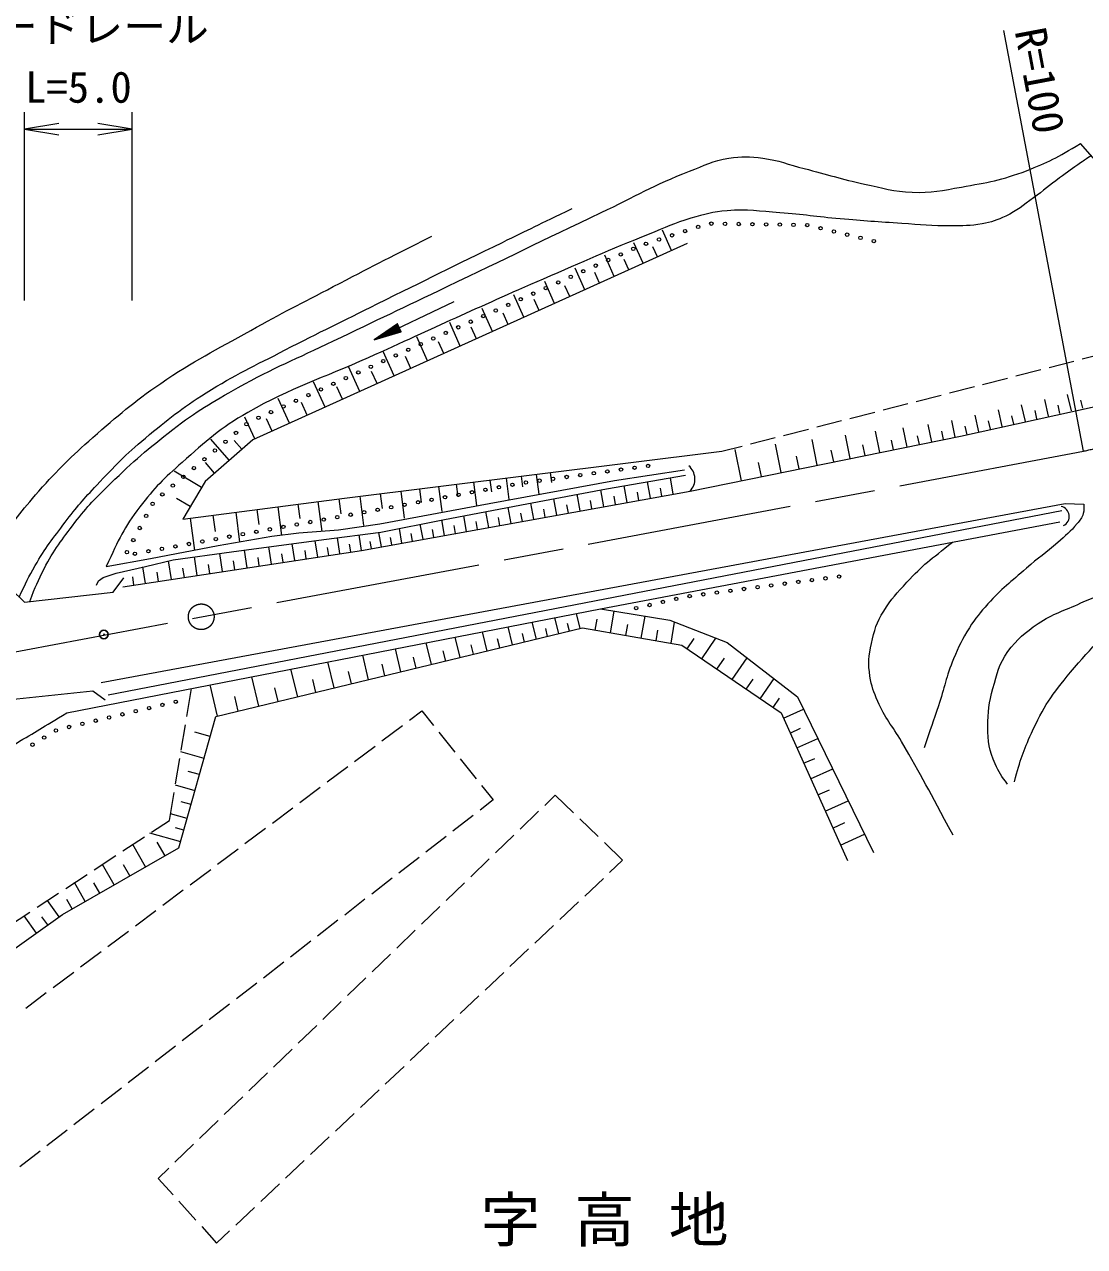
# Model space of a CAD drawing. Units: millimetres, scale not verified. Extents: x 40000 to 680000, y 20000 to 380000.
# Drawn here: x 152232 to 214120, y 249753 to 321123 of the extents above; entities that cross this region are included whole.
import ezdxf
from ezdxf.enums import TextEntityAlignment as Align

# ---------------------------------------------------------------- set-up
doc = ezdxf.new("R2010")
doc.units = ezdxf.units.MM
doc.header["$LTSCALE"] = 1000
doc.header["$PDMODE"] = 32
doc.header["$PDSIZE"] = 500
doc.linetypes.add('CHAIN', pattern=[18.5, 12, -1.5, 3.5, -1.5])
for name, color, linetype, lineweight in [('M-BMK', 2, 'CHAIN', 13), ('M-STR-HTXT', 7, 'Continuous', 13), ('M-WORK', 1, 'Continuous', 13)]:
    doc.layers.add(name, color=color, linetype=linetype, lineweight=lineweight)
doc.layers.add('M-BMK-HTXT', color=7, linetype='Continuous')
doc.layers.add('M-OTRS', color=6, linetype='Continuous')
doc.styles.add('ＭＳ ゴシック', font='')
doc.styles.get('ＭＳ ゴシック').set_extended_font_data('MS Gothic')

# ---------------------------------------------------------------- blocks, each defined once
blk = doc.blocks.new('open_arrow')
at = {"color": 0, "linetype": 'Continuous', "lineweight": -2}
blk.add_lwpolyline([(7.5, 1.25), (0, 0), (7.5, -1.25)], dxfattribs=at)

msp = doc.modelspace()

# ---------------------------------------------------------------- linework, layer by layer
at = {"layer": 'M-BMK'}
msp.add_line((148783, 283945), (214049, 296198), dxfattribs=at)
msp.add_circle((162551, 286530), 750, dxfattribs=at)
msp.add_arc((191025, 393512), 100000, 283.31121, 303.12565, dxfattribs=at)
at = {"layer": 'M-OTRS'}
msp.add_point((156870, 285497), dxfattribs=at)
at = {"layer": 'M-STR-HTXT'}
for p, q in [((214049, 296198), (209400, 320762)), ((152240, 305000), (152240, 316000)), ((158525, 305000), (158525, 316000)), ((152240, 315000), (158525, 315000))]:
    msp.add_line(p, q, dxfattribs=at)
at = {"layer": 'M-WORK'}
for p, q in [((217795, 309708), (213875, 314164)), ((190010, 307919), (189476, 309101)), ((190921, 308331), (165562, 296867)), ((188356, 307172), (187811, 308378)), ((186668, 306408), (186111, 307640)), ((189183, 307545), (188916, 308136)), ((187512, 306790), (187239, 307393)), ((184943, 305629), (184375, 306886)), ((185806, 306019), (185527, 306634)), ((183183, 304833), (182603, 306117)), ((184063, 305231), (183779, 305860)), ((177306, 304922), (172640, 302713)), ((181386, 304020), (180793, 305331)), ((182284, 304427), (181994, 305069)), ((179551, 303191), (178946, 304529)), ((180468, 303606), (180172, 304261)), ((174011, 303647), (172640, 302713)), ((174100, 303459), (172907, 302894)), ((174143, 303369), (172949, 302804)), ((174078, 303504), (173173, 303075)), ((174164, 303324), (173258, 302895)), ((174057, 303549), (173439, 303257)), ((174036, 303595), (173705, 303438)), ((174014, 303640), (173971, 303620)), ((174231, 303181), (174011, 303647)), ((177677, 302344), (177059, 303710)), ((178614, 302767), (178311, 303437)), ((172640, 302713), (174231, 303181)), ((174185, 303278), (173567, 302986)), ((174207, 303233), (173876, 303077)), ((174228, 303188), (174185, 303168)), ((175764, 301479), (175133, 302874)), ((173811, 300596), (173167, 302021)), ((176721, 301911), (176412, 302595)), ((213983, 301590), (215436, 301963)), ((174788, 301038), (174472, 301735)), ((212045, 301094), (213498, 301466)), ((171817, 299695), (171159, 301149)), ((172814, 300145), (172492, 300858)), ((208171, 300100), (209624, 300473)), ((210108, 300597), (211561, 300969)), ((169781, 298774), (169109, 300259)), ((170799, 299234), (170470, 299962)), ((206233, 299604), (207686, 299976)), ((167702, 297834), (167048, 299281)), ((168741, 298304), (168406, 299047)), ((204296, 299107), (205749, 299480)), ((206881, 297079), (216285, 299152)), ((212013, 298251), (211794, 299211)), ((213349, 298556), (213131, 299510)), ((214012, 298707), (213904, 299181)), ((200421, 298114), (201874, 298486)), ((202358, 298610), (203812, 298983)), ((209314, 297634), (209092, 298608)), ((210669, 297944), (210448, 298911)), ((211341, 298097), (211231, 298577)), ((212681, 298403), (212572, 298880)), ((165676, 296919), (165104, 298184)), ((166689, 297377), (166362, 298100)), ((198484, 297617), (199937, 297990)), ((205197, 296736), (204988, 297764)), ((206576, 297017), (206376, 298002)), ((207265, 297166), (207153, 297657)), ((207951, 297323), (207727, 298304)), ((208633, 297479), (208522, 297966)), ((209992, 297789), (209881, 298273)), ((164192, 295671), (163119, 296900)), ((191097, 293869), (206881, 297079)), ((194609, 296624), (196062, 296996)), ((196546, 297121), (197999, 297493)), ((200433, 295767), (200155, 297135)), ((202174, 296122), (201921, 297365)), ((203757, 296444), (203527, 297574)), ((204477, 296590), (204373, 297104)), ((205887, 296877), (205786, 297369)), ((165562, 296867), (162773, 294434)), ((164924, 296310), (164467, 296834)), ((170922, 293457), (192941, 296196)), ((192941, 296196), (194125, 296500)), ((194095, 294478), (193725, 296298)), ((196411, 294950), (196075, 296604)), ((198518, 295378), (198212, 296882)), ((199475, 295573), (199336, 296257)), ((201303, 295944), (201177, 296566)), ((202966, 296283), (202851, 296848)), ((163331, 294920), (162795, 295535)), ((195253, 294714), (195085, 295541)), ((197465, 295164), (197312, 295916)), ((162569, 294088), (160976, 295032)), ((182109, 294849), (182254, 293687)), ((182922, 294950), (182995, 294369)), ((186215, 294011), (190815, 294793)), ((186678, 294497), (190763, 295119)), ((162773, 294434), (161474, 292240)), ((176408, 294139), (176590, 292677)), ((177432, 294267), (177523, 293535)), ((178456, 294394), (178625, 293039)), ((179361, 293148), (186678, 294497)), ((179404, 294512), (179489, 293835)), ((180353, 294630), (180509, 293376)), ((181231, 294739), (181309, 294112)), ((187426, 293207), (187249, 294187)), ((188778, 293451), (188604, 294417)), ((189445, 293571), (189360, 294048)), ((190112, 293691), (189941, 294644)), ((161908, 292974), (161112, 293445)), ((161474, 292240), (170922, 293457)), ((170585, 293413), (170698, 292540)), ((171809, 293567), (172021, 291861)), ((171911, 290411), (191097, 293869)), ((173003, 293716), (173109, 292863)), ((174197, 293864), (174393, 292285)), ((175303, 294002), (175401, 293212)), ((181562, 293123), (186215, 294011)), ((183311, 292466), (183138, 293425)), ((184673, 292711), (184497, 293684)), ((186054, 292960), (185876, 293947)), ((186740, 293084), (186652, 293573)), ((188102, 293329), (188015, 293812)), ((156705, 282689), (212995, 293142)), ((212790, 292710), (157128, 281956)), ((164566, 292638), (164792, 290884)), ((165794, 292796), (165907, 291919)), ((167022, 292955), (167237, 291283)), ((168192, 293105), (168299, 292269)), ((169362, 293256), (169587, 291508)), ((172985, 291958), (179361, 293148)), ((176749, 292217), (181562, 293123)), ((179336, 291749), (179169, 292673)), ((180643, 291985), (180475, 292919)), ((181967, 292224), (181797, 293170)), ((182639, 292345), (182553, 292824)), ((183992, 292588), (183904, 293075)), ((185363, 292835), (185274, 293329)), ((212995, 293142), (214073, 293106)), ((161913, 292297), (162157, 290402)), ((163239, 292468), (163361, 291520)), ((170569, 291602), (172985, 291958)), ((173037, 291471), (176749, 292217)), ((175501, 291058), (175343, 291935)), ((176763, 291286), (176601, 292188)), ((178043, 291516), (177878, 292430)), ((178689, 291633), (178606, 292095)), ((179989, 291867), (179905, 292334)), ((181305, 292104), (181220, 292577)), ((185859, 286999), (212683, 292071)), ((163536, 290697), (166680, 291229)), ((166680, 291229), (168242, 291425)), ((168242, 291425), (170569, 291602)), ((169715, 291045), (173037, 291471)), ((171910, 290411), (171773, 291309)), ((173080, 290622), (172930, 291458)), ((174273, 290837), (174120, 291689)), ((174887, 290948), (174808, 291386)), ((176132, 291172), (176051, 291623)), ((177403, 291401), (177321, 291858)), ((159593, 289933), (163536, 290697)), ((164316, 290317), (169715, 291045)), ((166647, 289606), (166494, 290611)), ((168018, 289816), (167868, 290795)), ((169353, 290020), (169207, 290974)), ((170003, 290119), (169932, 290584)), ((170653, 290219), (170511, 291147)), ((171282, 290315), (171213, 290764)), ((172495, 290517), (172420, 290934)), ((173677, 290730), (173600, 291156)), ((157000, 289459), (159593, 289933)), ((157978, 288280), (171911, 290411)), ((159296, 289470), (160906, 289855)), ((160811, 288713), (160646, 289794)), ((160906, 289855), (164316, 290317)), ((162323, 288945), (162158, 290025)), ((163800, 289171), (163638, 290225)), ((164520, 289281), (164441, 289796)), ((165241, 289391), (165083, 290420)), ((165944, 289499), (165867, 290001)), ((167333, 289711), (167258, 290201)), ((168686, 289918), (168613, 290395)), ((156821, 288831), (157579, 289080)), ((157579, 289080), (159296, 289470)), ((159298, 288482), (159152, 289442)), ((160055, 288598), (159972, 289138)), ((161567, 288829), (161484, 289369)), ((163061, 289058), (162981, 289585)), ((156442, 288375), (156561, 288630)), ((156561, 288630), (156821, 288831)), ((157417, 287965), (158039, 288800)), ((158627, 288379), (158553, 288859)), ((151447, 288146), (152240, 287388)), ((152240, 287388), (157417, 287965)), ((154711, 280923), (185859, 286999)), ((185859, 286999), (189909, 286333)), ((182118, 285226), (181877, 286222)), ((183431, 285543), (183205, 286481)), ((184667, 285842), (184454, 286725)), ((185555, 285748), (185665, 286384)), ((186446, 285595), (186665, 286866)), ((188245, 285284), (188467, 286570)), ((189909, 286333), (193265, 285028)), ((189978, 284986), (190191, 286223)), ((163411, 280702), (184810, 285877)), ((179241, 284530), (178969, 285655)), ((180723, 284888), (180467, 285947)), ((181421, 285057), (181300, 285555)), ((182775, 285385), (182662, 285853)), ((184049, 285693), (183943, 286134)), ((184810, 285877), (190605, 284878)), ((187346, 285440), (187456, 286082)), ((189112, 285135), (189218, 285754)), ((175992, 283744), (175685, 285014)), ((177666, 284149), (177377, 285344)), ((178453, 284339), (178317, 284902)), ((179982, 284709), (179854, 285239)), ((190605, 284878), (196399, 280922)), ((190924, 284660), (191335, 285263)), ((191768, 284083), (192591, 285290)), ((193265, 285028), (197368, 281857)), ((172324, 282857), (171978, 284291)), ((174214, 283314), (173887, 284664)), ((175103, 283529), (174949, 284164)), ((176829, 283947), (176684, 284544)), ((192657, 283476), (193091, 284112)), ((193547, 282869), (194415, 284140)), ((168183, 281856), (167792, 283475)), ((170317, 282372), (169948, 283895)), ((173269, 283086), (173106, 283761)), ((165917, 281308), (165501, 283028)), ((169250, 282114), (169066, 282876)), ((171320, 282614), (171147, 283331)), ((194369, 282308), (194769, 282895)), ((195190, 281747), (195992, 282921)), ((151050, 281660), (156218, 282211)), ((156218, 282211), (156946, 281678)), ((161715, 280712), (161988, 282343)), ((163508, 280725), (163066, 282553)), ((167050, 281582), (166854, 282391)), ((164713, 281017), (164505, 281877)), ((195938, 281236), (196302, 281770)), ((197368, 281857), (201804, 272759)), ((161253, 273029), (163411, 280702)), ((174703, 280485), (175431, 281030)), ((175431, 281030), (176107, 280188)), ((196399, 280922), (200275, 272290)), ((196541, 280606), (197720, 281135)), ((161384, 278739), (161632, 280218)), ((163082, 279531), (162177, 279786)), ((173103, 279284), (174303, 280185)), ((176420, 279798), (177359, 278628)), ((196929, 279742), (197546, 280019)), ((197317, 278878), (198550, 279432)), ((162725, 278264), (161369, 278645)), ((171504, 278084), (172703, 278984)), ((161054, 276766), (161302, 278246)), ((169904, 276884), (171104, 277784)), ((177672, 278238), (178610, 277068)), ((197722, 277975), (198368, 278264)), ((198128, 277071), (199419, 277651)), ((162458, 277314), (161780, 277505)), ((160698, 274642), (160971, 276273)), ((162191, 276364), (161041, 276688)), ((168304, 275683), (169504, 276584)), ((178923, 276678), (179600, 275836)), ((198553, 276126), (199228, 276429)), ((161965, 275559), (161389, 275721)), ((179600, 275836), (178831, 275239)), ((183223, 276115), (182603, 275517)), ((184290, 275082), (183223, 276115)), ((198977, 275180), (200328, 275787)), ((161738, 274753), (160763, 275028)), ((166704, 274483), (167904, 275383)), ((178436, 274933), (177250, 274014)), ((182244, 275170), (181164, 274128)), ((159654, 273956), (160698, 274642)), ((161546, 274071), (161058, 274208)), ((165105, 273283), (166304, 274183)), ((185726, 273690), (184649, 274734)), ((199421, 274191), (200128, 274509)), ((157982, 272858), (159236, 273682)), ((161354, 273388), (159558, 273893)), ((160442, 272566), (159980, 273377)), ((176855, 273707), (175670, 272788)), ((180805, 273781), (179725, 272739)), ((199866, 273202), (201279, 273837)), ((154460, 269153), (161253, 273029)), ((159308, 271919), (158557, 273235)), ((163505, 272082), (164705, 272983)), ((187152, 272309), (186086, 273342)), ((156311, 271760), (157565, 272584)), ((157465, 270868), (156780, 272068)), ((158386, 271393), (158011, 272051)), ((175274, 272482), (174089, 271563)), ((179366, 272392), (178286, 271350)), ((186395, 271595), (187152, 272309)), ((154639, 270662), (155893, 271485)), ((161905, 270882), (163105, 271782)), ((173694, 271257), (172508, 270337)), ((184940, 270222), (186031, 271252)), ((155784, 269909), (155160, 271004)), ((156625, 270388), (156282, 270988)), ((160305, 269682), (161505, 270582)), ((177926, 271003), (176847, 269961)), ((152968, 269564), (154221, 270387)), ((154264, 269014), (153586, 269970)), ((155018, 269471), (154706, 270019)), ((172113, 270031), (170928, 269112)), ((183485, 268850), (184576, 269879)), ((142112, 260382), (154460, 269153)), ((151296, 268465), (152550, 269289)), ((152927, 268064), (152214, 269068)), ((158706, 268481), (159905, 269382)), ((176487, 269614), (175408, 268572)), ((153596, 268539), (153256, 269017)), ((170533, 268806), (169347, 267887)), ((182030, 267478), (183121, 268507)), ((157106, 267281), (158306, 268181)), ((175048, 268225), (173969, 267183)), ((155506, 266081), (156706, 266981)), ((168952, 267580), (167767, 266661)), ((180575, 266106), (181666, 267135)), ((167371, 266355), (166186, 265436)), ((173609, 266836), (172530, 265794)), ((153906, 264880), (155106, 265781)), ((179120, 264734), (180211, 265763)), ((165791, 265129), (164605, 264210)), ((172170, 265447), (171091, 264405)), ((152307, 263680), (153506, 264580)), ((177665, 263361), (178756, 264391)), ((164210, 263904), (163025, 262985)), ((170731, 264058), (169652, 263016)), ((162630, 262678), (161444, 261759)), ((169292, 262669), (168213, 261627)), ((176210, 261989), (177301, 263018)), ((161049, 261453), (159864, 260534)), ((167853, 261280), (166774, 260238)), ((174755, 260617), (175846, 261646)), ((159469, 260227), (158283, 259308)), ((166414, 259891), (165335, 258849)), ((173300, 259245), (174391, 260274)), ((157888, 259002), (156703, 258083)), ((164975, 258502), (163896, 257460)), ((171845, 257873), (172936, 258902)), ((156307, 257777), (155122, 256857)), ((163536, 257113), (162457, 256071)), ((170390, 256500), (171481, 257529)), ((154727, 256551), (153541, 255632)), ((162097, 255724), (161018, 254682)), ((168935, 255128), (170026, 256157)), ((153146, 255326), (151961, 254407)), ((160658, 254335), (160039, 253737)), ((167480, 253756), (168571, 254785)), ((160039, 253737), (160907, 252774)), ((166025, 252384), (167116, 253413)), ((161242, 252403), (162246, 251288)), ((164570, 251011), (165661, 252041)), ((162581, 250917), (163449, 249954)), ((163449, 249954), (164206, 250668))]:
    msp.add_line(p, q, dxfattribs=at)
for centre in [(190800, 309053), (191562, 309299), (192331, 309489), (193131, 309478), (193931, 309467), (194731, 309456), (195531, 309445), (196331, 309433), (197131, 309422), (197930, 309407), (198708, 309220), (199486, 309033), (188517, 308315), (189278, 308561), (190039, 308807), (200264, 308846), (201042, 308659), (201819, 308473), (187044, 307694), (187774, 308021), (185584, 307038), (186314, 307366), (184124, 306383), (184854, 306711), (181935, 305401), (182665, 305728), (183395, 306056), (180475, 304745), (181205, 305073), (179015, 304090), (179745, 304418), (177556, 303435), (178285, 303763), (176096, 302780), (176826, 303108), (174637, 302124), (175366, 302453), (172452, 301131), (173180, 301462), (173908, 301793), (170995, 300470), (171723, 300800), (169538, 299808), (170266, 300139), (168081, 299146), (168810, 299477), (166624, 298485), (167353, 298816), (165195, 297779), (165896, 298154), (164581, 297267), (163352, 296242), (163967, 296754), (162738, 295729), (161510, 294704), (162124, 295216), (183885, 294696), (184678, 294804), (185470, 294912), (186263, 295019), (187056, 295127), (187849, 295234), (188641, 295342), (160896, 294191), (179145, 293950), (179931, 294096), (180718, 294242), (181507, 294373), (182300, 294481), (183092, 294589), (160281, 293679), (175999, 293366), (176785, 293512), (177572, 293658), (178358, 293804), (159714, 293128), (172066, 292636), (172852, 292782), (173639, 292928), (174425, 293074), (175212, 293220), (159339, 292421), (168130, 291922), (168917, 292065), (169704, 292207), (170492, 292349), (171279, 292492), (158963, 291715), (164194, 291210), (164981, 291353), (165768, 291495), (166555, 291638), (167343, 291780), (158588, 291009), (160258, 290499), (161045, 290641), (161832, 290783), (162619, 290926), (163406, 291068), (158212, 290302), (158683, 290214), (159470, 290356), (195033, 288258), (195826, 288361), (196619, 288465), (197412, 288569), (198206, 288673), (198999, 288777), (199792, 288880), (190284, 287576), (191066, 287738), (191860, 287842), (192653, 287946), (193446, 288050), (194239, 288154), (187945, 287038), (188725, 287217), (189504, 287397), (159510, 281201), (160288, 281385), (161067, 281569), (156396, 280464), (157174, 280648), (157953, 280832), (158731, 281017), (154069, 279890), (154839, 280095), (155618, 280279), (152700, 279062), (153384, 279476)]:
    msp.add_circle(centre, 100, dxfattribs=at)
for centre, radius, start, end in [((190346, 294569), 1026, 317.01186, 49.5657), ((212634, 292393), 596, 296.06413, 78.40971)]:
    msp.add_arc(centre, radius, start, end, dxfattribs=at)
for points, knots in [([(152546, 287422), (152883, 288327), (153013, 288608), (153383, 289335), (153959, 290462), (154416, 291022), (155177, 292034), (155906, 293004), (156406, 293477), (157273, 294325), (158612, 295635), (159414, 296323), (160896, 297469), (162298, 298553), (163168, 299054), (164714, 299920), (166823, 301101), (168097, 301587), (170273, 302637), (172864, 303888), (174322, 304573), (176916, 305816), (180427, 307500), (182384, 308464), (185903, 310132), (187911, 311084), (188980, 311749), (191053, 312548), (191933, 312887), (192410, 313180), (193344, 313311), (194114, 313420), (194563, 313411), (195334, 313311), (196298, 313187), (196806, 312946), (197749, 312708), (199130, 312358), (199888, 312094), (201283, 311802), (202358, 311577), (202956, 311361), (204054, 311322), (205183, 311283), (205819, 311424), (206931, 311624), (208438, 311895), (209303, 312034), (210732, 312583), (212015, 313076), (212494, 313344), (213875, 314164)], [0, 0, 0, 0, 1, 1, 1, 2, 2, 2, 3, 3, 3, 4, 4, 4, 5, 5, 5, 6, 6, 6, 7, 7, 7, 8, 8, 8, 9, 9, 9, 10, 10, 10, 11, 11, 11, 12, 12, 12, 13, 13, 13, 14, 14, 14, 15, 15, 15, 16, 16, 16, 17, 17, 17, 17]), ([(214501, 313453), (214205, 313257), (214129, 313204), (213893, 313042), (213405, 312706), (213138, 312509), (212662, 312157), (212059, 311713), (211748, 311427), (211138, 310993), (210522, 310555), (210201, 310261), (209522, 309928), (209012, 309677), (208695, 309588), (208137, 309484), (207433, 309352), (207023, 309360), (206307, 309359), (205189, 309358), (204564, 309430), (203448, 309501), (202045, 309590), (201260, 309646), (199860, 309768), (198478, 309888), (197710, 310021), (196326, 310123), (195128, 310211), (194450, 310349), (193253, 310247), (192413, 310176), (191951, 310033), (191140, 309803), (190162, 309526), (189651, 309255), (188707, 308880), (186263, 307909), (184919, 307301), (182508, 306251), (178501, 304506), (176287, 303461), (172305, 301660), (169555, 300417), (167896, 299953), (165272, 298463), (163634, 297534), (162847, 296792), (161435, 295546), (160387, 294620), (159816, 294063), (158971, 292949), (158026, 291701), (157767, 291104), (157000, 289459)], [0, 0, 0, 0, 1, 1, 1, 2, 2, 2, 3, 3, 3, 4, 4, 4, 5, 5, 5, 6, 6, 6, 7, 7, 7, 8, 8, 8, 9, 9, 9, 10, 10, 10, 11, 11, 11, 12, 12, 12, 13, 13, 13, 14, 14, 14, 15, 15, 15, 16, 16, 16, 17, 17, 17, 18, 18, 18, 18]), ([(151932, 287682), (152325, 288558), (152461, 288820), (152856, 289519), (153449, 290566), (153886, 291091), (154609, 292053), (155277, 292942), (155694, 293409), (156456, 294220), (157514, 295345), (158111, 295981), (159297, 296970), (160623, 298074), (161382, 298686), (162841, 299607), (164573, 300700), (165631, 301168), (167450, 302111), (169536, 303193), (170726, 303756), (172831, 304802), (175678, 306216), (177272, 307008), (180131, 308398), (181721, 309172), (182222, 309416), (184207, 310370)], [0, 0, 0, 0, 1, 1, 1, 2, 2, 2, 3, 3, 3, 4, 4, 4, 5, 5, 5, 6, 6, 6, 7, 7, 7, 8, 8, 8, 9, 9, 9, 9]), ([(150510, 290580), (151651, 292172), (152000, 292651), (153080, 293875), (154224, 295172), (154928, 295847), (156224, 296992), (157711, 298305), (158558, 299038), (160193, 300162), (162154, 301510), (163368, 302086), (165442, 303252), (167300, 304298), (168375, 304822), (170264, 305810), (172503, 306982), (173218, 307343), (176018, 308767)], [0, 0, 0, 0, 1, 1, 1, 2, 2, 2, 3, 3, 3, 4, 4, 4, 5, 5, 5, 6, 6, 6, 6]), ([(210023, 276898), (210382, 278219), (210539, 278665), (211022, 279736), (211701, 281239), (212238, 282030), (213300, 283292), (214587, 284821), (215391, 285634), (216977, 286849), (218651, 288132), (219718, 288680), (221572, 289686), (223456, 290708), (224516, 291303), (226527, 292044), (228596, 292806), (229812, 293077), (231962, 293562), (234525, 294141), (235975, 294495), (238596, 294681), (240822, 294840), (242093, 294943), (244310, 294681), (245224, 294573), (245717, 294378), (246588, 294082), (248035, 293589), (248540, 293213), (250064, 292283)], [0, 0, 0, 0, 1, 1, 1, 2, 2, 2, 3, 3, 3, 4, 4, 4, 5, 5, 5, 6, 6, 6, 7, 7, 7, 8, 8, 8, 9, 9, 9, 10, 10, 10, 10]), ([(209627, 276752), (209251, 277236), (209126, 277447), (208899, 277942), (208539, 278726), (208479, 279246), (208473, 280109), (208466, 280991), (208546, 281495), (208775, 282346), (209009, 283221), (209122, 283756), (209645, 284495), (210187, 285261), (210635, 285592), (211403, 286129), (212293, 286751), (212930, 286864), (213907, 287337), (214650, 287697), (215140, 287775), (215808, 288261), (216427, 288711), (216774, 289012), (217175, 289664), (217749, 290595), (217834, 291238), (218312, 292221), (218491, 292590), (218549, 292829), (218809, 293145), (219061, 293451), (219216, 293554), (219587, 293797)], [0, 0, 0, 0, 1, 1, 1, 2, 2, 2, 3, 3, 3, 4, 4, 4, 5, 5, 5, 6, 6, 6, 7, 7, 7, 8, 8, 8, 9, 9, 9, 10, 10, 10, 11, 11, 11, 11]), ([(214073, 293106), (214092, 292876), (214093, 292769), (214039, 292563), (213971, 292302), (213856, 292178), (213684, 291971), (213291, 291498), (213022, 291274), (212559, 290870), (211861, 290260), (211422, 289976), (210724, 289366), (209821, 288578), (209273, 288175), (208474, 287282), (208014, 286769), (207763, 286469), (207396, 285885), (206975, 285212), (206777, 284807), (206473, 284073), (206041, 283029), (205943, 282392), (205585, 281321), (205267, 280368), (205162, 280064), (204750, 278887)], [0, 0, 0, 0, 1, 1, 1, 2, 2, 2, 3, 3, 3, 4, 4, 4, 5, 5, 5, 6, 6, 6, 7, 7, 7, 8, 8, 8, 9, 9, 9, 9]), ([(206443, 273787), (205014, 276438), (204656, 277142), (203433, 279248), (202898, 280168), (202463, 280613), (202047, 281592), (201813, 282144), (201685, 282465), (201594, 283058), (201481, 283799), (201512, 284244), (201674, 284976), (201845, 285748), (201983, 286192), (202394, 286867), (202832, 287588), (203186, 287920), (203752, 288546), (204681, 289573), (205126, 289870), (206416, 290886)], [0, 0, 0, 0, 1, 1, 1, 2, 2, 2, 3, 3, 3, 4, 4, 4, 5, 5, 5, 6, 6, 6, 7, 7, 7, 7]), ([(120038, 275326), (122009, 273801), (122522, 273384), (124167, 272209), (125055, 271575), (125500, 271134), (126458, 270611), (127242, 270183), (127712, 269953), (128589, 269785), (129703, 269572), (130367, 269650), (131493, 269785), (132990, 269964), (133768, 270392), (135196, 270877), (137159, 271545), (138229, 272008), (140125, 272849), (142277, 273804), (143437, 274442), (145506, 275566), (147972, 276905), (149327, 277703), (151740, 279136), (152905, 279827), (153278, 280048), (154711, 280923)], [0, 0, 0, 0, 1, 1, 1, 2, 2, 2, 3, 3, 3, 4, 4, 4, 5, 5, 5, 6, 6, 6, 7, 7, 7, 8, 8, 8, 9, 9, 9, 9])]:
    msp.add_open_spline(points, degree=3, knots=knots, dxfattribs=at)

# ---------------------------------------------------------------- block references
at = {"layer": 'M-STR-HTXT', "xscale": 267, "yscale": 267}
msp.add_blockref('open_arrow', (152240, 315000), dxfattribs=at)
at = {"layer": 'M-STR-HTXT', "xscale": 267, "yscale": 267, "rotation": 180}
msp.add_blockref('open_arrow', (158525, 315000), dxfattribs=at)

# ---------------------------------------------------------------- texts
at = {"layer": 'M-BMK-HTXT', "insert": (187093, 251176), "char_height": 2566, "attachment_point": 5, "style": 'ＭＳ ゴシック'}
msp.add_mtext('\\T1.57;字高地', dxfattribs=at)
at = {"layer": 'M-STR-HTXT', "style": 'ＭＳ ゴシック'}
msp.add_text('ガードレール', height=1833, dxfattribs=at).set_placement((155500, 321000), align=Align.MIDDLE_CENTER)
msp.add_text('R=100', height=1833, rotation=280.717, dxfattribs=at).set_placement((211517, 317850), align=Align.MIDDLE_CENTER)
msp.add_text('L=5.0', height=1833, dxfattribs=at).set_placement((155383, 316000), align=Align.BOTTOM_CENTER)

doc.saveas('drawing.dxf')
